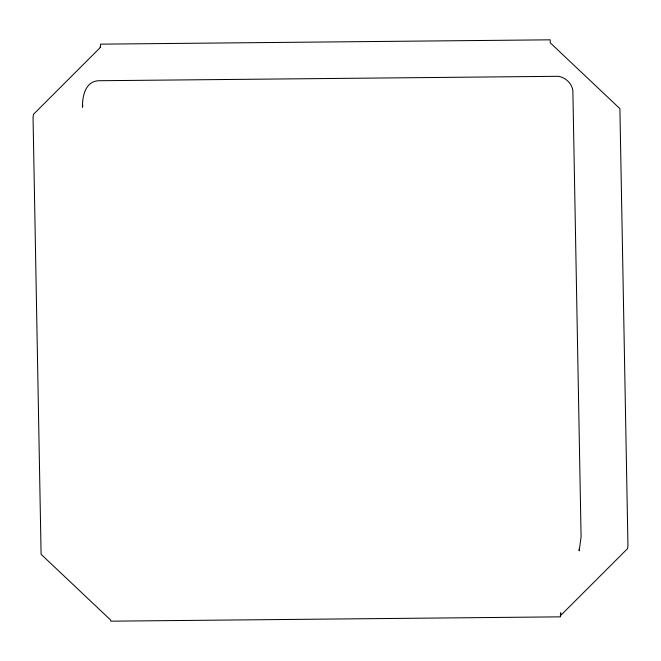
<?xml version="1.0" encoding="UTF-8"?>
<svg xmlns="http://www.w3.org/2000/svg" width="661" height="661" viewBox="0 0 661 661"><rect width="100%" height="100%" fill="white"/><g stroke="black" fill="none" stroke-linecap="round" stroke-linejoin="round"><path stroke-width="0.99" d="M100.191 47.179L100.604 44.155L550.2 39.825L550.258 42.825L619.902 108.66L627.95 545.622L627.537 548.647L560.346 615.804L560.759 612.772L560.363 616.845L110.759 621.175L110.742 620.134L41.098 554.298L33.05 117.336L33.463 114.312L100.654 47.154M82.881 105.487L82.451 107.264C82.278 96.58 85.211 81.353 98.555 80.733L557.934 76.304C565.246 77.188 571.682 83.088 572.856 90.417L581.085 536.872L579.168 550.844L579.127 548.779"/></g></svg>
